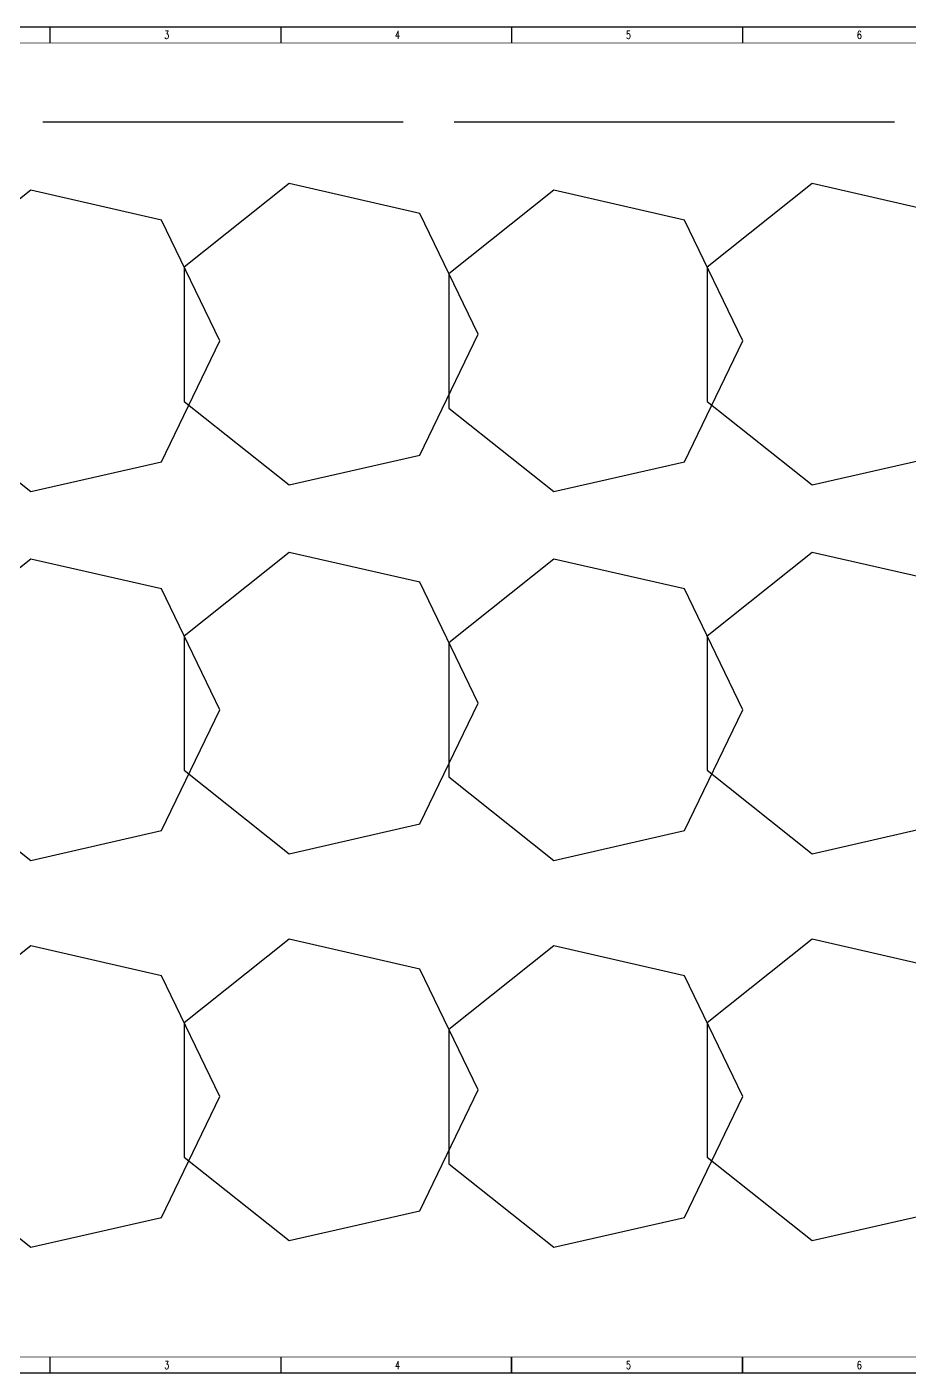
# Model space of a CAD drawing. Extents: x -44955 to 323108, y -94333 to -50667.
# Drawn here: x -6058 to 21497, y -92717 to -50667 of the extents above; entities that cross this region are included whole.
import ezdxf

# ---------------------------------------------------------------- set-up
doc = ezdxf.new("R2010")
doc.units = 0
doc.layers.get('0').update_dxf_attribs({"linetype": 'CONTINUOUS'})
doc.layers.add('NHHJJP_CenterLine', color=7, linetype='CONTINUOUS')
doc.styles.add('HZbine', font='txt_____.ttf', dxfattribs={"width": 0.7, "bigfont": 'HZTXT'})

msp = doc.modelspace()

# ---------------------------------------------------------------- linework, layer by layer
at = {"color": 4, "flags": 128}
for points in [[(-21016.9, -50666.9), (38433.1, -50666.9)], [(-5342.9, -50666.9), (-5342.9, -51166.9)], [(1869.1, -50666.9), (1869.1, -51166.9)], [(9081.1, -50666.9), (9081.1, -51166.9)], [(16293.1, -50666.9), (16293.1, -51166.9)], [(-5342.9, -92216.9), (-5342.9, -92716.9)], [(1869.1, -92216.9), (1869.1, -92716.9)], [(9081.1, -92216.9), (9081.1, -92716.9)], [(9081.1, -92716.9), (9081.1, -92216.9)], [(16293.1, -92216.9), (16293.1, -92716.9)], [(16293.1, -92716.9), (16293.1, -92216.9)], [(38433.1, -92716.9), (-21016.9, -92716.9)]]:
    msp.add_lwpolyline(points, dxfattribs=at)
for points in [[(-21016.9, -50666.9), (38433.1, -50666.9), (38433.1, -92716.9), (-21016.9, -92716.9)], [(-33.9, -60476.2), (-1851.4, -56702), (-5935.4, -55769.9), (-9210.5, -58381.7), (-9210.5, -62570.7), (-5935.4, -65182.5), (-1851.4, -64250.4)], [(8034.2, -60268.8), (6216.6, -56494.6), (2132.7, -55562.5), (-1142.4, -58174.3), (-1142.4, -62363.3), (2132.7, -64975.1), (6216.6, -64042.9)], [(16302, -60476.2), (14484.5, -56702), (10400.5, -55769.9), (7125.4, -58381.7), (7125.4, -62570.7), (10400.5, -65182.5), (14484.5, -64250.4)], [(24370, -60268.8), (22552.5, -56494.6), (18468.5, -55562.5), (15193.4, -58174.3), (15193.4, -62363.3), (18468.5, -64975.1), (22552.5, -64042.9)], [(8034.2, -71788.2), (6216.6, -68014), (2132.7, -67081.9), (-1142.4, -69693.7), (-1142.4, -73882.7), (2132.7, -76494.5), (6216.6, -75562.3)], [(24370, -71788.2), (22552.5, -68014), (18468.5, -67081.9), (15193.4, -69693.7), (15193.4, -73882.7), (18468.5, -76494.5), (22552.5, -75562.3)], [(-33.9, -71995.6), (-1851.4, -68221.4), (-5935.4, -67289.3), (-9210.5, -69901.1), (-9210.5, -74090.1), (-5935.4, -76701.9), (-1851.4, -75769.7)], [(16302, -71995.6), (14484.5, -68221.4), (10400.5, -67289.3), (7125.4, -69901.1), (7125.4, -74090.1), (10400.5, -76701.9), (14484.5, -75769.7)], [(-33.9, -84081.5), (-1851.4, -80307.3), (-5935.4, -79375.2), (-9210.5, -81987), (-9210.5, -86176), (-5935.4, -88787.8), (-1851.4, -87855.6)], [(8034.2, -83874.1), (6216.6, -80099.9), (2132.7, -79167.8), (-1142.4, -81779.6), (-1142.4, -85968.6), (2132.7, -88580.4), (6216.6, -87648.2)], [(16302, -84081.5), (14484.5, -80307.3), (10400.5, -79375.2), (7125.4, -81987), (7125.4, -86176), (10400.5, -88787.8), (14484.5, -87855.6)], [(24370, -83874.1), (22552.5, -80099.9), (18468.5, -79167.8), (15193.4, -81779.6), (15193.4, -85968.6), (18468.5, -88580.4), (22552.5, -87648.2)]]:
    msp.add_lwpolyline(points, close=True)
at = {"color": 4, "const_width": 25}
msp.add_lwpolyline([(-19766.9, -51166.9), (37929.1, -51166.9), (37929.1, -92216.9), (-19766.9, -92216.9)], close=True, dxfattribs=at)
at = {"layer": 'NHHJJP_CenterLine', "color": 1}
for p, q in [((-5558.4, -53631.8), (5691.6, -53631.8)), ((7292.5, -53631.8), (21042.5, -53631.8))]:
    msp.add_line(p, q, dxfattribs=at)

# ---------------------------------------------------------------- texts
at = {"color": 4, "style": 'HZbine', "width": 0.7}
for s, p in [('3', (-1766.2, -51041.9)), ('4', (5445.8, -51041.9)), ('5', (12657.8, -51041.9)), ('6', (19869.8, -51041.9)), ('3', (-1766.2, -92591.9)), ('4', (5445.8, -92591.9)), ('5', (12657.8, -92591.9)), ('6', (19869.8, -92591.9))]:
    msp.add_text(s, height=250, dxfattribs=at).set_placement(p)

doc.saveas('drawing.dxf')
